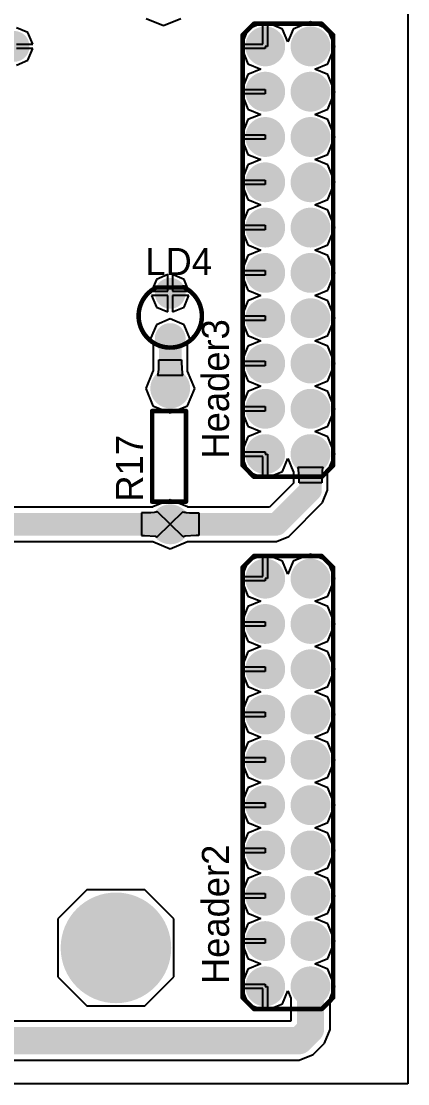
# Model space of a CAD drawing. Header units: millimetres. Extents: x 1 to 6.91, y 1 to 4.95.
# Drawn here: x 6.056 to 6.91, y 1 to 3.345 of the extents above; entities that cross this region are included whole.
import ezdxf

# ---------------------------------------------------------------- set-up
doc = ezdxf.new("R2010")
doc.units = ezdxf.units.MM
doc.header["$MEASUREMENT"] = 0
for name, color, linetype in [('BottomLayer', 5, 'Continuous'), ('BottomSolder', 6, 'Continuous'), ('TopLayer', 1, 'Continuous'), ('TopOverlay', 2, 'Continuous'), ('TopSolder', 216, 'Continuous')]:
    doc.layers.add(name, color=color, linetype=linetype)

msp = doc.modelspace()

# ---------------------------------------------------------------- linework, layer by layer
at = {"layer": 'BottomLayer'}
for p, q in [((6.91, 4.945), (6.91, 1)), ((6.0706, 3.3206), (6.045, 3.3312)), ((6.3317, 3.3517), (6.37, 3.3359)), ((6.37, 3.3359), (6.4083, 3.3517)), ((6.59, 3.342), (6.5567, 3.3283)), ((6.59, 3.295), (6.59, 3.342)), ((6.6333, 3.3283), (6.6, 3.342)), ((6.6, 3.342), (6.6, 3.29)), ((6.695, 3.3441), (6.6567, 3.3283)), ((6.7333, 3.3283), (6.695, 3.3441)), ((6.0812, 3.295), (6.0706, 3.3206)), ((6.5567, 3.3283), (6.543, 3.295)), ((6.645, 3.2999), (6.6333, 3.3283)), ((6.6567, 3.3283), (6.645, 3.2999)), ((6.7491, 3.29), (6.7333, 3.3283)), ((6.045, 3.295), (6.0812, 3.295)), ((6.0812, 3.285), (6.045, 3.285)), ((6.0706, 3.2594), (6.0812, 3.285)), ((6.543, 3.295), (6.59, 3.295)), ((6.595, 3.285), (6.543, 3.285)), ((6.543, 3.285), (6.5567, 3.2517)), ((6.6, 3.29), (6.595, 3.29)), ((6.595, 3.29), (6.595, 3.285)), ((6.7333, 3.2517), (6.7491, 3.29)), ((6.045, 3.2488), (6.0706, 3.2594)), ((6.5567, 3.2517), (6.5851, 3.24)), ((6.5851, 3.24), (6.5567, 3.2283)), ((6.7049, 3.24), (6.7333, 3.2517)), ((6.7333, 3.2283), (6.7049, 3.24)), ((6.5567, 3.2283), (6.543, 3.195)), ((6.7491, 3.19), (6.7333, 3.2283)), ((6.543, 3.195), (6.595, 3.195)), ((6.595, 3.195), (6.595, 3.185)), ((6.7333, 3.1517), (6.7491, 3.19)), ((6.595, 3.185), (6.543, 3.185)), ((6.543, 3.185), (6.5567, 3.1517)), ((6.5567, 3.1517), (6.5851, 3.14)), ((6.7049, 3.14), (6.7333, 3.1517)), ((6.5567, 3.1283), (6.543, 3.095)), ((6.5851, 3.14), (6.5567, 3.1283)), ((6.7333, 3.1283), (6.7049, 3.14)), ((6.7491, 3.09), (6.7333, 3.1283)), ((6.543, 3.095), (6.595, 3.095)), ((6.595, 3.085), (6.543, 3.085)), ((6.543, 3.085), (6.5567, 3.0517)), ((6.595, 3.095), (6.595, 3.085)), ((6.7333, 3.0517), (6.7491, 3.09)), ((6.5567, 3.0517), (6.5851, 3.04)), ((6.7049, 3.04), (6.7333, 3.0517)), ((6.5567, 3.0283), (6.543, 2.995)), ((6.5851, 3.04), (6.5567, 3.0283)), ((6.7333, 3.0283), (6.7049, 3.04)), ((6.7491, 2.99), (6.7333, 3.0283)), ((6.543, 2.995), (6.595, 2.995)), ((6.595, 2.985), (6.543, 2.985)), ((6.543, 2.985), (6.5567, 2.9517)), ((6.595, 2.995), (6.595, 2.985)), ((6.7333, 2.9517), (6.7491, 2.99)), ((6.5567, 2.9517), (6.5851, 2.94)), ((6.5851, 2.94), (6.5567, 2.9283)), ((6.7049, 2.94), (6.7333, 2.9517)), ((6.7333, 2.9283), (6.7049, 2.94)), ((6.5567, 2.9283), (6.543, 2.895)), ((6.7491, 2.89), (6.7333, 2.9283)), ((6.543, 2.895), (6.595, 2.895)), ((6.595, 2.885), (6.543, 2.885)), ((6.543, 2.885), (6.5567, 2.8517)), ((6.595, 2.895), (6.595, 2.885)), ((6.7333, 2.8517), (6.7491, 2.89)), ((6.5567, 2.8517), (6.5851, 2.84)), ((6.5851, 2.84), (6.5567, 2.8283)), ((6.7049, 2.84), (6.7333, 2.8517)), ((6.7333, 2.8283), (6.7049, 2.84)), ((6.5567, 2.8283), (6.543, 2.795)), ((6.7491, 2.79), (6.7333, 2.8283)), ((6.543, 2.795), (6.595, 2.795)), ((6.595, 2.795), (6.595, 2.785)), ((6.3544, 2.7756), (6.3438, 2.75)), ((6.38, 2.7862), (6.3544, 2.7756)), ((6.38, 2.75), (6.38, 2.7862)), ((6.4156, 2.7756), (6.39, 2.7862)), ((6.39, 2.7862), (6.39, 2.75)), ((6.4262, 2.75), (6.4156, 2.7756)), ((6.595, 2.785), (6.543, 2.785)), ((6.543, 2.785), (6.5567, 2.7517)), ((6.7333, 2.7517), (6.7491, 2.79)), ((6.3438, 2.75), (6.38, 2.75)), ((6.39, 2.75), (6.4262, 2.75)), ((6.5567, 2.7517), (6.5851, 2.74)), ((6.7049, 2.74), (6.7333, 2.7517)), ((6.38, 2.74), (6.3438, 2.74)), ((6.3438, 2.74), (6.3544, 2.7144)), ((6.38, 2.7038), (6.38, 2.74)), ((6.4262, 2.74), (6.39, 2.74)), ((6.39, 2.74), (6.39, 2.7038)), ((6.4156, 2.7144), (6.4262, 2.74)), ((6.5567, 2.7283), (6.543, 2.695)), ((6.5851, 2.74), (6.5567, 2.7283)), ((6.7333, 2.7283), (6.7049, 2.74)), ((6.7491, 2.69), (6.7333, 2.7283)), ((6.3544, 2.7144), (6.38, 2.7038)), ((6.39, 2.7038), (6.4156, 2.7144)), ((6.3544, 2.6756), (6.3417, 2.645)), ((6.385, 2.6883), (6.3544, 2.6756)), ((6.4156, 2.6756), (6.385, 2.6883)), ((6.4283, 2.645), (6.4156, 2.6756)), ((6.543, 2.695), (6.595, 2.695)), ((6.595, 2.685), (6.543, 2.685)), ((6.543, 2.685), (6.5567, 2.6517)), ((6.595, 2.695), (6.595, 2.685)), ((6.7333, 2.6517), (6.7491, 2.69)), ((6.5567, 2.6517), (6.5851, 2.64)), ((6.7049, 2.64), (6.7333, 2.6517)), ((6.3417, 2.645), (6.3471, 2.6319)), ((6.3471, 2.6319), (6.3471, 2.5734)), ((6.4229, 2.6319), (6.4283, 2.645)), ((6.4229, 2.5734), (6.4229, 2.6319)), ((6.5567, 2.6283), (6.543, 2.595)), ((6.5851, 2.64), (6.5567, 2.6283)), ((6.7333, 2.6283), (6.7049, 2.64)), ((6.7491, 2.59), (6.7333, 2.6283)), ((6.3595, 2.5775), (6.36, 2.5922)), ((6.36, 2.5982), (6.41, 2.5982)), ((6.36, 2.5922), (6.36, 2.5982)), ((6.41, 2.5982), (6.41, 2.5922)), ((6.41, 2.5922), (6.4115, 2.5679)), ((6.543, 2.595), (6.595, 2.595)), ((6.595, 2.585), (6.543, 2.585)), ((6.543, 2.585), (6.5567, 2.5517)), ((6.595, 2.595), (6.595, 2.585)), ((6.7333, 2.5517), (6.7491, 2.59)), ((6.3467, 2.5733), (6.3309, 2.535)), ((6.3471, 2.5734), (6.3467, 2.5733)), ((6.357, 2.5636), (6.3576, 2.5644)), ((6.413, 2.5636), (6.357, 2.5636)), ((6.3576, 2.5644), (6.3581, 2.5659)), ((6.3581, 2.5659), (6.3585, 2.5679)), ((6.3585, 2.5679), (6.3589, 2.5705)), ((6.3589, 2.5705), (6.3595, 2.5775)), ((6.4115, 2.5679), (6.4119, 2.5659)), ((6.4119, 2.5659), (6.4124, 2.5644)), ((6.4124, 2.5644), (6.413, 2.5636)), ((6.4233, 2.5733), (6.4229, 2.5734)), ((6.4391, 2.535), (6.4233, 2.5733)), ((6.3309, 2.535), (6.3467, 2.4967)), ((6.4233, 2.4967), (6.4391, 2.535)), ((6.5567, 2.5517), (6.5851, 2.54)), ((6.5851, 2.54), (6.5567, 2.5283)), ((6.7049, 2.54), (6.7333, 2.5517)), ((6.7333, 2.5283), (6.7049, 2.54)), ((6.5567, 2.5283), (6.543, 2.495)), ((6.7491, 2.49), (6.7333, 2.5283)), ((6.3467, 2.4967), (6.385, 2.4809)), ((6.385, 2.4809), (6.4233, 2.4967)), ((6.543, 2.495), (6.595, 2.495)), ((6.595, 2.495), (6.595, 2.485)), ((6.7333, 2.4517), (6.7491, 2.49)), ((6.595, 2.485), (6.543, 2.485)), ((6.543, 2.485), (6.5567, 2.4517)), ((6.5567, 2.4517), (6.5851, 2.44)), ((6.5851, 2.44), (6.5567, 2.4283)), ((6.7049, 2.44), (6.7333, 2.4517)), ((6.7333, 2.4283), (6.7049, 2.44)), ((6.5567, 2.4283), (6.543, 2.395)), ((6.7491, 2.39), (6.7333, 2.4283)), ((6.543, 2.395), (6.595, 2.395)), ((6.595, 2.395), (6.595, 2.39)), ((6.59, 2.385), (6.543, 2.385)), ((6.543, 2.385), (6.5567, 2.3517)), ((6.59, 2.338), (6.59, 2.385)), ((6.595, 2.39), (6.6, 2.39)), ((6.6, 2.39), (6.6, 2.338)), ((6.6333, 2.3517), (6.645, 2.3801)), ((6.645, 2.3801), (6.6567, 2.3517)), ((6.7333, 2.3517), (6.7491, 2.39)), ((6.5567, 2.3517), (6.59, 2.338)), ((6.6, 2.338), (6.6333, 2.3517)), ((6.6567, 2.3517), (6.6571, 2.3516)), ((6.6571, 2.3516), (6.6571, 2.3257)), ((6.6676, 2.3606), (6.667, 2.3614)), ((6.667, 2.3614), (6.723, 2.3614)), ((6.6681, 2.3591), (6.6676, 2.3606)), ((6.6685, 2.3571), (6.6681, 2.3591)), ((6.67, 2.3328), (6.6685, 2.3571)), ((6.7205, 2.3475), (6.72, 2.3328)), ((6.7211, 2.3545), (6.7205, 2.3475)), ((6.7215, 2.3571), (6.7211, 2.3545)), ((6.7219, 2.3591), (6.7215, 2.3571)), ((6.7224, 2.3606), (6.7219, 2.3591)), ((6.723, 2.3614), (6.7224, 2.3606)), ((6.7329, 2.3516), (6.7333, 2.3517)), ((6.7329, 2.31), (6.7329, 2.3516)), ((6.6571, 2.3257), (6.6043, 2.2729)), ((6.67, 2.3268), (6.67, 2.3328)), ((6.72, 2.3268), (6.67, 2.3268)), ((6.72, 2.3328), (6.72, 2.3268)), ((6.7218, 2.2832), (6.7329, 2.31)), ((6.385, 2.2891), (6.3467, 2.2733)), ((6.4233, 2.2733), (6.385, 2.2891)), ((6.6468, 2.2082), (6.7218, 2.2832)), ((6.3466, 2.2729), (5.8881, 2.2729)), ((6.3278, 2.26), (6.3218, 2.26)), ((6.3218, 2.26), (6.3218, 2.21)), ((6.3425, 2.2605), (6.3278, 2.26)), ((6.3495, 2.2611), (6.3425, 2.2605)), ((6.3467, 2.2733), (6.3466, 2.2729)), ((6.3521, 2.2615), (6.3495, 2.2611)), ((6.3541, 2.2619), (6.3521, 2.2615)), ((6.3556, 2.2624), (6.3541, 2.2619)), ((6.3564, 2.263), (6.3556, 2.2624)), ((6.4136, 2.207), (6.3564, 2.263)), ((6.3564, 2.207), (6.4136, 2.263)), ((6.4136, 2.263), (6.4144, 2.2624)), ((6.4144, 2.2624), (6.4159, 2.2619)), ((6.4159, 2.2619), (6.4179, 2.2615)), ((6.4179, 2.2615), (6.4205, 2.2611)), ((6.4205, 2.2611), (6.4275, 2.2605)), ((6.4234, 2.2729), (6.4233, 2.2733)), ((6.6043, 2.2729), (6.4234, 2.2729)), ((6.4275, 2.2605), (6.4422, 2.26)), ((6.4422, 2.26), (6.4482, 2.26)), ((6.4482, 2.26), (6.4482, 2.21)), ((6.3218, 2.21), (6.3278, 2.21)), ((6.3278, 2.21), (6.3521, 2.2085)), ((6.3521, 2.2085), (6.3541, 2.2081)), ((6.3541, 2.2081), (6.3556, 2.2076)), ((6.3556, 2.2076), (6.3564, 2.207)), ((6.4144, 2.2076), (6.4136, 2.207)), ((6.4159, 2.2081), (6.4144, 2.2076)), ((6.4179, 2.2085), (6.4159, 2.2081)), ((6.4422, 2.21), (6.4179, 2.2085)), ((6.4482, 2.21), (6.4422, 2.21)), ((6.62, 2.1971), (6.6468, 2.2082)), ((5.8881, 2.1971), (6.3466, 2.1971)), ((6.3466, 2.1971), (6.3467, 2.1967)), ((6.3467, 2.1967), (6.385, 2.1809)), ((6.385, 2.1809), (6.4233, 2.1967)), ((6.4233, 2.1967), (6.4234, 2.1971)), ((6.4234, 2.1971), (6.62, 2.1971)), ((6.59, 2.167), (6.5567, 2.1533)), ((6.59, 2.12), (6.59, 2.167)), ((6.6333, 2.1533), (6.6, 2.167)), ((6.6, 2.167), (6.6, 2.115)), ((6.695, 2.1691), (6.6567, 2.1533)), ((6.7333, 2.1533), (6.695, 2.1691)), ((6.5567, 2.1533), (6.543, 2.12)), ((6.645, 2.1249), (6.6333, 2.1533)), ((6.6567, 2.1533), (6.645, 2.1249)), ((6.7491, 2.115), (6.7333, 2.1533)), ((6.543, 2.12), (6.59, 2.12)), ((6.6, 2.115), (6.595, 2.115)), ((6.595, 2.115), (6.595, 2.11)), ((6.7333, 2.0767), (6.7491, 2.115)), ((6.595, 2.11), (6.543, 2.11)), ((6.543, 2.11), (6.5567, 2.0767)), ((6.5567, 2.0767), (6.5851, 2.065)), ((6.5851, 2.065), (6.5567, 2.0533)), ((6.7049, 2.065), (6.7333, 2.0767)), ((6.7333, 2.0533), (6.7049, 2.065)), ((6.5567, 2.0533), (6.543, 2.02)), ((6.7491, 2.015), (6.7333, 2.0533)), ((6.543, 2.02), (6.595, 2.02)), ((6.595, 2.02), (6.595, 2.01)), ((6.595, 2.01), (6.543, 2.01)), ((6.543, 2.01), (6.5567, 1.9767)), ((6.7333, 1.9767), (6.7491, 2.015)), ((6.5567, 1.9767), (6.5851, 1.965)), ((6.7049, 1.965), (6.7333, 1.9767)), ((6.5567, 1.9533), (6.543, 1.92)), ((6.5851, 1.965), (6.5567, 1.9533)), ((6.7333, 1.9533), (6.7049, 1.965)), ((6.7491, 1.915), (6.7333, 1.9533)), ((6.543, 1.92), (6.595, 1.92)), ((6.595, 1.91), (6.543, 1.91)), ((6.543, 1.91), (6.5567, 1.8767)), ((6.595, 1.92), (6.595, 1.91)), ((6.7333, 1.8767), (6.7491, 1.915)), ((6.5567, 1.8767), (6.5851, 1.865)), ((6.7049, 1.865), (6.7333, 1.8767)), ((6.5567, 1.8533), (6.543, 1.82)), ((6.5851, 1.865), (6.5567, 1.8533)), ((6.7333, 1.8533), (6.7049, 1.865)), ((6.7491, 1.815), (6.7333, 1.8533)), ((6.543, 1.82), (6.595, 1.82)), ((6.595, 1.81), (6.543, 1.81)), ((6.543, 1.81), (6.5567, 1.7767)), ((6.595, 1.82), (6.595, 1.81)), ((6.7333, 1.7767), (6.7491, 1.815)), ((6.5567, 1.7767), (6.5851, 1.765)), ((6.5851, 1.765), (6.5567, 1.7533)), ((6.7049, 1.765), (6.7333, 1.7767)), ((6.7333, 1.7533), (6.7049, 1.765)), ((6.5567, 1.7533), (6.543, 1.72)), ((6.7491, 1.715), (6.7333, 1.7533)), ((6.543, 1.72), (6.595, 1.72)), ((6.595, 1.72), (6.595, 1.71)), ((6.7333, 1.6767), (6.7491, 1.715)), ((6.595, 1.71), (6.543, 1.71)), ((6.543, 1.71), (6.5567, 1.6767)), ((6.5567, 1.6767), (6.5851, 1.665)), ((6.7049, 1.665), (6.7333, 1.6767)), ((6.5567, 1.6533), (6.543, 1.62)), ((6.5851, 1.665), (6.5567, 1.6533)), ((6.7333, 1.6533), (6.7049, 1.665)), ((6.7491, 1.615), (6.7333, 1.6533)), ((6.543, 1.62), (6.595, 1.62)), ((6.595, 1.62), (6.595, 1.61)), ((6.595, 1.61), (6.543, 1.61)), ((6.543, 1.61), (6.5567, 1.5767)), ((6.7333, 1.5767), (6.7491, 1.615)), ((6.5567, 1.5767), (6.5851, 1.565)), ((6.7049, 1.565), (6.7333, 1.5767)), ((6.5567, 1.5533), (6.543, 1.52)), ((6.5851, 1.565), (6.5567, 1.5533)), ((6.7333, 1.5533), (6.7049, 1.565)), ((6.7491, 1.515), (6.7333, 1.5533)), ((6.543, 1.52), (6.595, 1.52)), ((6.595, 1.51), (6.543, 1.51)), ((6.543, 1.51), (6.5567, 1.4767)), ((6.595, 1.52), (6.595, 1.51)), ((6.7333, 1.4767), (6.7491, 1.515)), ((6.5567, 1.4767), (6.5851, 1.465)), ((6.5851, 1.465), (6.5567, 1.4533)), ((6.7049, 1.465), (6.7333, 1.4767)), ((6.7333, 1.4533), (6.7049, 1.465)), ((6.5567, 1.4533), (6.543, 1.42)), ((6.7491, 1.415), (6.7333, 1.4533)), ((6.2009, 1.4281), (6.1369, 1.3641)), ((6.3291, 1.4281), (6.2009, 1.4281)), ((6.3931, 1.3641), (6.3291, 1.4281)), ((6.543, 1.42), (6.595, 1.42)), ((6.595, 1.41), (6.543, 1.41)), ((6.543, 1.41), (6.5567, 1.3767)), ((6.595, 1.42), (6.595, 1.41)), ((6.7333, 1.3767), (6.7491, 1.415)), ((6.1369, 1.3641), (6.1369, 1.2359)), ((6.3931, 1.2359), (6.3931, 1.3641)), ((6.5567, 1.3767), (6.5851, 1.365)), ((6.5851, 1.365), (6.5567, 1.3533)), ((6.7049, 1.365), (6.7333, 1.3767)), ((6.7333, 1.3533), (6.7049, 1.365)), ((6.5567, 1.3533), (6.543, 1.32)), ((6.7491, 1.315), (6.7333, 1.3533)), ((6.543, 1.32), (6.595, 1.32)), ((6.595, 1.32), (6.595, 1.31)), ((6.7333, 1.2767), (6.7491, 1.315)), ((6.595, 1.31), (6.543, 1.31)), ((6.543, 1.31), (6.5567, 1.2767)), ((6.5567, 1.2767), (6.5851, 1.265)), ((6.7049, 1.265), (6.7333, 1.2767)), ((6.5567, 1.2533), (6.543, 1.22)), ((6.5851, 1.265), (6.5567, 1.2533)), ((6.7333, 1.2533), (6.7049, 1.265)), ((6.7491, 1.215), (6.7333, 1.2533)), ((6.1369, 1.2359), (6.2009, 1.1719)), ((6.3291, 1.1719), (6.3931, 1.2359)), ((6.543, 1.22), (6.595, 1.22)), ((6.595, 1.22), (6.595, 1.215)), ((6.59, 1.21), (6.543, 1.21)), ((6.543, 1.21), (6.5567, 1.1767)), ((6.59, 1.163), (6.59, 1.21)), ((6.595, 1.215), (6.6, 1.215)), ((6.6, 1.215), (6.6, 1.163)), ((6.6333, 1.1767), (6.645, 1.2051)), ((6.645, 1.2051), (6.6517, 1.1889)), ((6.7383, 1.1889), (6.7491, 1.215)), ((6.5567, 1.1767), (6.59, 1.163)), ((6.6, 1.163), (6.6333, 1.1767)), ((6.6517, 1.1889), (6.6517, 1.1383)), ((6.7383, 1.12), (6.7383, 1.1889)), ((6.2009, 1.1719), (6.3291, 1.1719)), ((6.6517, 1.1383), (4.4429, 1.1383)), ((6.7256, 1.0894), (6.7383, 1.12)), ((6.7006, 1.0644), (6.7256, 1.0894)), ((6.67, 1.0517), (6.7006, 1.0644)), ((4.425, 1.0517), (6.67, 1.0517)), ((6.91, 1), (1, 1))]:
    msp.add_line(p, q, dxfattribs=at)
for points, const_width in [([(6.025, 3.29, 1), (6.055, 3.29, 1)], 0.03), ([(6.575, 3.29, 1), (6.615, 3.29, 1)], 0.04), ([(6.675, 3.29, 1), (6.715, 3.29, 1)], 0.04), ([(6.575, 3.19, 1), (6.615, 3.19, 1)], 0.04), ([(6.675, 3.19, 1), (6.715, 3.19, 1)], 0.04), ([(6.575, 3.09, 1), (6.615, 3.09, 1)], 0.04), ([(6.675, 3.09, 1), (6.715, 3.09, 1)], 0.04), ([(6.575, 2.99, 1), (6.615, 2.99, 1)], 0.04), ([(6.675, 2.99, 1), (6.715, 2.99, 1)], 0.04), ([(6.575, 2.89, 1), (6.615, 2.89, 1)], 0.04), ([(6.675, 2.89, 1), (6.715, 2.89, 1)], 0.04), ([(6.575, 2.79, 1), (6.615, 2.79, 1)], 0.04), ([(6.675, 2.79, 1), (6.715, 2.79, 1)], 0.04), ([(6.37, 2.745, 1), (6.4, 2.745, 1)], 0.03), ([(6.575, 2.69, 1), (6.615, 2.69, 1)], 0.04), ([(6.675, 2.69, 1), (6.715, 2.69, 1)], 0.04), ([(6.37, 2.645, 1), (6.4, 2.645, 1)], 0.03), ([(6.3725, 2.645, 1), (6.3975, 2.645, 1)], 0.025), ([(6.575, 2.59, 1), (6.615, 2.59, 1)], 0.04), ([(6.675, 2.59, 1), (6.715, 2.59, 1)], 0.04), ([(6.365, 2.535, 1), (6.405, 2.535, 1)], 0.04), ([(6.3725, 2.535, 1), (6.3975, 2.535, 1)], 0.025), ([(6.575, 2.49, 1), (6.615, 2.49, 1)], 0.04), ([(6.675, 2.49, 1), (6.715, 2.49, 1)], 0.04), ([(6.575, 2.39, 1), (6.615, 2.39, 1)], 0.04), ([(6.675, 2.39, 1), (6.715, 2.39, 1)], 0.04), ([(6.6825, 2.39, 1), (6.7075, 2.39, 1)], 0.025), ([(6.6825, 2.31, 1), (6.7075, 2.31, 1)], 0.025), ([(6.6825, 2.31, 1), (6.7075, 2.31, 1)], 0.025), ([(6.365, 2.235, 1), (6.405, 2.235, 1)], 0.04), ([(6.6075, 2.235, 1), (6.6325, 2.235, 1)], 0.025), ([(6.6075, 2.235, 1), (6.6325, 2.235, 1)], 0.025), ([(6.575, 2.115, 1), (6.615, 2.115, 1)], 0.04), ([(6.675, 2.115, 1), (6.715, 2.115, 1)], 0.04), ([(6.575, 2.015, 1), (6.615, 2.015, 1)], 0.04), ([(6.675, 2.015, 1), (6.715, 2.015, 1)], 0.04), ([(6.575, 1.915, 1), (6.615, 1.915, 1)], 0.04), ([(6.675, 1.915, 1), (6.715, 1.915, 1)], 0.04), ([(6.575, 1.815, 1), (6.615, 1.815, 1)], 0.04), ([(6.675, 1.815, 1), (6.715, 1.815, 1)], 0.04), ([(6.575, 1.715, 1), (6.615, 1.715, 1)], 0.04), ([(6.675, 1.715, 1), (6.715, 1.715, 1)], 0.04), ([(6.575, 1.615, 1), (6.615, 1.615, 1)], 0.04), ([(6.675, 1.615, 1), (6.715, 1.615, 1)], 0.04), ([(6.575, 1.515, 1), (6.615, 1.515, 1)], 0.04), ([(6.675, 1.515, 1), (6.715, 1.515, 1)], 0.04), ([(6.575, 1.415, 1), (6.615, 1.415, 1)], 0.04), ([(6.675, 1.415, 1), (6.715, 1.415, 1)], 0.04), ([(6.2059, 1.3, 1), (6.3241, 1.3, 1)], 0.1181), ([(6.575, 1.315, 1), (6.615, 1.315, 1)], 0.04), ([(6.675, 1.315, 1), (6.715, 1.315, 1)], 0.04), ([(6.575, 1.215, 1), (6.615, 1.215, 1)], 0.04), ([(6.675, 1.215, 1), (6.715, 1.215, 1)], 0.04), ([(6.68, 1.215, 1), (6.71, 1.215, 1)], 0.03), ([(6.68, 1.12, 1), (6.71, 1.12, 1)], 0.03), ([(6.68, 1.12, 1), (6.71, 1.12, 1)], 0.03), ([(6.655, 1.095, 1), (6.685, 1.095, 1)], 0.03), ([(6.655, 1.095, 1), (6.685, 1.095, 1)], 0.03)]:
    msp.add_lwpolyline(points, format="xyb", close=True, dxfattribs=dict(at, const_width=const_width))
for points, const_width in [([(6.385, 2.535), (6.385, 2.645)], 0.05), ([(6.695, 2.31), (6.695, 2.39)], 0.05), ([(6.62, 2.235), (6.695, 2.31)], 0.05), ([(5.875, 2.235), (6.62, 2.235)], 0.05), ([(6.695, 1.12), (6.695, 1.215)], 0.06), ([(6.67, 1.095), (6.695, 1.12)], 0.06), ([(4.425, 1.095), (6.67, 1.095)], 0.06)]:
    msp.add_lwpolyline(points, dxfattribs=dict(at, const_width=const_width))
at = {"layer": 'BottomSolder'}
for points, const_width in [([(6.573, 3.29, 1), (6.617, 3.29, 1)], 0.044), ([(6.673, 3.29, 1), (6.717, 3.29, 1)], 0.044), ([(6.023, 3.29, 1), (6.057, 3.29, 1)], 0.034), ([(6.573, 3.19, 1), (6.617, 3.19, 1)], 0.044), ([(6.673, 3.19, 1), (6.717, 3.19, 1)], 0.044), ([(6.573, 3.09, 1), (6.617, 3.09, 1)], 0.044), ([(6.673, 3.09, 1), (6.717, 3.09, 1)], 0.044), ([(6.573, 2.99, 1), (6.617, 2.99, 1)], 0.044), ([(6.673, 2.99, 1), (6.717, 2.99, 1)], 0.044), ([(6.573, 2.89, 1), (6.617, 2.89, 1)], 0.044), ([(6.673, 2.89, 1), (6.717, 2.89, 1)], 0.044), ([(6.573, 2.79, 1), (6.617, 2.79, 1)], 0.044), ([(6.673, 2.79, 1), (6.717, 2.79, 1)], 0.044), ([(6.368, 2.745, 1), (6.402, 2.745, 1)], 0.034), ([(6.573, 2.69, 1), (6.617, 2.69, 1)], 0.044), ([(6.673, 2.69, 1), (6.717, 2.69, 1)], 0.044), ([(6.368, 2.645, 1), (6.402, 2.645, 1)], 0.034), ([(6.573, 2.59, 1), (6.617, 2.59, 1)], 0.044), ([(6.673, 2.59, 1), (6.717, 2.59, 1)], 0.044), ([(6.363, 2.535, 1), (6.407, 2.535, 1)], 0.044), ([(6.573, 2.49, 1), (6.617, 2.49, 1)], 0.044), ([(6.673, 2.49, 1), (6.717, 2.49, 1)], 0.044), ([(6.573, 2.39, 1), (6.617, 2.39, 1)], 0.044), ([(6.673, 2.39, 1), (6.717, 2.39, 1)], 0.044), ([(6.363, 2.235, 1), (6.407, 2.235, 1)], 0.044), ([(6.573, 2.115, 1), (6.617, 2.115, 1)], 0.044), ([(6.673, 2.115, 1), (6.717, 2.115, 1)], 0.044), ([(6.573, 2.015, 1), (6.617, 2.015, 1)], 0.044), ([(6.673, 2.015, 1), (6.717, 2.015, 1)], 0.044), ([(6.573, 1.915, 1), (6.617, 1.915, 1)], 0.044), ([(6.673, 1.915, 1), (6.717, 1.915, 1)], 0.044), ([(6.573, 1.815, 1), (6.617, 1.815, 1)], 0.044), ([(6.673, 1.815, 1), (6.717, 1.815, 1)], 0.044), ([(6.573, 1.715, 1), (6.617, 1.715, 1)], 0.044), ([(6.673, 1.715, 1), (6.717, 1.715, 1)], 0.044), ([(6.573, 1.615, 1), (6.617, 1.615, 1)], 0.044), ([(6.673, 1.615, 1), (6.717, 1.615, 1)], 0.044), ([(6.573, 1.515, 1), (6.617, 1.515, 1)], 0.044), ([(6.673, 1.515, 1), (6.717, 1.515, 1)], 0.044), ([(6.573, 1.415, 1), (6.617, 1.415, 1)], 0.044), ([(6.673, 1.415, 1), (6.717, 1.415, 1)], 0.044), ([(6.2039, 1.3, 1), (6.3261, 1.3, 1)], 0.1221), ([(6.573, 1.315, 1), (6.617, 1.315, 1)], 0.044), ([(6.673, 1.315, 1), (6.717, 1.315, 1)], 0.044), ([(6.573, 1.215, 1), (6.617, 1.215, 1)], 0.044), ([(6.673, 1.215, 1), (6.717, 1.215, 1)], 0.044)]:
    msp.add_lwpolyline(points, format="xyb", close=True, dxfattribs=dict(at, const_width=const_width))
at = {"layer": 'TopLayer'}
for points, const_width in [([(6.025, 3.29, 1), (6.055, 3.29, 1)], 0.03), ([(6.575, 3.29, 1), (6.615, 3.29, 1)], 0.04), ([(6.675, 3.29, 1), (6.715, 3.29, 1)], 0.04), ([(6.575, 3.19, 1), (6.615, 3.19, 1)], 0.04), ([(6.675, 3.19, 1), (6.715, 3.19, 1)], 0.04), ([(6.575, 3.09, 1), (6.615, 3.09, 1)], 0.04), ([(6.675, 3.09, 1), (6.715, 3.09, 1)], 0.04), ([(6.575, 2.99, 1), (6.615, 2.99, 1)], 0.04), ([(6.675, 2.99, 1), (6.715, 2.99, 1)], 0.04), ([(6.575, 2.89, 1), (6.615, 2.89, 1)], 0.04), ([(6.675, 2.89, 1), (6.715, 2.89, 1)], 0.04), ([(6.575, 2.79, 1), (6.615, 2.79, 1)], 0.04), ([(6.675, 2.79, 1), (6.715, 2.79, 1)], 0.04), ([(6.37, 2.745, 1), (6.4, 2.745, 1)], 0.03), ([(6.575, 2.69, 1), (6.615, 2.69, 1)], 0.04), ([(6.675, 2.69, 1), (6.715, 2.69, 1)], 0.04), ([(6.37, 2.645, 1), (6.4, 2.645, 1)], 0.03), ([(6.575, 2.59, 1), (6.615, 2.59, 1)], 0.04), ([(6.675, 2.59, 1), (6.715, 2.59, 1)], 0.04), ([(6.365, 2.535, 1), (6.405, 2.535, 1)], 0.04), ([(6.575, 2.49, 1), (6.615, 2.49, 1)], 0.04), ([(6.675, 2.49, 1), (6.715, 2.49, 1)], 0.04), ([(6.575, 2.39, 1), (6.615, 2.39, 1)], 0.04), ([(6.675, 2.39, 1), (6.715, 2.39, 1)], 0.04), ([(6.365, 2.235, 1), (6.405, 2.235, 1)], 0.04), ([(6.575, 2.115, 1), (6.615, 2.115, 1)], 0.04), ([(6.675, 2.115, 1), (6.715, 2.115, 1)], 0.04), ([(6.575, 2.015, 1), (6.615, 2.015, 1)], 0.04), ([(6.675, 2.015, 1), (6.715, 2.015, 1)], 0.04), ([(6.575, 1.915, 1), (6.615, 1.915, 1)], 0.04), ([(6.675, 1.915, 1), (6.715, 1.915, 1)], 0.04), ([(6.575, 1.815, 1), (6.615, 1.815, 1)], 0.04), ([(6.675, 1.815, 1), (6.715, 1.815, 1)], 0.04), ([(6.575, 1.715, 1), (6.615, 1.715, 1)], 0.04), ([(6.675, 1.715, 1), (6.715, 1.715, 1)], 0.04), ([(6.575, 1.615, 1), (6.615, 1.615, 1)], 0.04), ([(6.675, 1.615, 1), (6.715, 1.615, 1)], 0.04), ([(6.575, 1.515, 1), (6.615, 1.515, 1)], 0.04), ([(6.675, 1.515, 1), (6.715, 1.515, 1)], 0.04), ([(6.575, 1.415, 1), (6.615, 1.415, 1)], 0.04), ([(6.675, 1.415, 1), (6.715, 1.415, 1)], 0.04), ([(6.2059, 1.3, 1), (6.3241, 1.3, 1)], 0.1181), ([(6.575, 1.315, 1), (6.615, 1.315, 1)], 0.04), ([(6.675, 1.315, 1), (6.715, 1.315, 1)], 0.04), ([(6.575, 1.215, 1), (6.615, 1.215, 1)], 0.04), ([(6.675, 1.215, 1), (6.715, 1.215, 1)], 0.04)]:
    msp.add_lwpolyline(points, format="xyb", close=True, dxfattribs=dict(at, const_width=const_width))
at = {"layer": 'TopOverlay', "const_width": 0.01}
for points in [[(6.545, 3.315), (6.57, 3.34)], [(6.57, 3.34), (6.72, 3.34)], [(6.72, 3.34), (6.745, 3.315)], [(6.545, 2.365), (6.545, 3.315)], [(6.745, 2.365), (6.745, 3.315)], [(6.3537, 2.7576), (6.4134, 2.7576)], [(6.4134, 2.7576), (6.4143, 2.7586)], [(6.345, 2.285), (6.345, 2.485)], [(6.345, 2.485), (6.42, 2.485)], [(6.42, 2.285), (6.42, 2.485)], [(6.545, 2.365), (6.57, 2.34)], [(6.72, 2.34), (6.745, 2.365)], [(6.57, 2.34), (6.72, 2.34)], [(6.345, 2.285), (6.42, 2.285)], [(6.545, 2.14), (6.57, 2.165)], [(6.57, 2.165), (6.72, 2.165)], [(6.72, 2.165), (6.745, 2.14)], [(6.545, 1.19), (6.545, 2.14)], [(6.745, 1.19), (6.745, 2.14)], [(6.545, 1.19), (6.57, 1.165)], [(6.72, 1.165), (6.745, 1.19)], [(6.57, 1.165), (6.72, 1.165)]]:
    msp.add_lwpolyline(points, dxfattribs=at)
at = {"layer": 'TopOverlay', "const_width": 0.005}
for points in [[(6.5675, 3.34, 1), (6.5725, 3.34, 1)], [(6.5675, 3.34, 1), (6.5725, 3.34, 1)], [(6.7175, 3.34, 1), (6.7225, 3.34, 1)], [(6.7175, 3.34, 1), (6.7225, 3.34, 1)], [(6.5425, 3.315, 1), (6.5475, 3.315, 1)], [(6.5425, 3.315, 1), (6.5475, 3.315, 1)], [(6.7425, 3.315, 1), (6.7475, 3.315, 1)], [(6.7425, 3.315, 1), (6.7475, 3.315, 1)], [(6.3512, 2.7576, 1), (6.3562, 2.7576, 1)], [(6.3512, 2.7576, 1), (6.3562, 2.7576, 1)], [(6.4109, 2.7576, 1), (6.4159, 2.7576, 1)], [(6.4109, 2.7576, 1), (6.4159, 2.7576, 1)], [(6.4118, 2.7586, 1), (6.4168, 2.7586, 1)], [(6.4118, 2.7586, 1), (6.4168, 2.7586, 1)], [(6.3425, 2.485, 1), (6.3475, 2.485, 1)], [(6.3425, 2.485, 1), (6.3475, 2.485, 1)], [(6.4175, 2.485, 1), (6.4225, 2.485, 1)], [(6.4175, 2.485, 1), (6.4225, 2.485, 1)], [(6.5425, 2.365, 1), (6.5475, 2.365, 1)], [(6.5425, 2.365, 1), (6.5475, 2.365, 1)], [(6.7425, 2.365, 1), (6.7475, 2.365, 1)], [(6.7425, 2.365, 1), (6.7475, 2.365, 1)], [(6.5675, 2.34, 1), (6.5725, 2.34, 1)], [(6.5675, 2.34, 1), (6.5725, 2.34, 1)], [(6.7175, 2.34, 1), (6.7225, 2.34, 1)], [(6.7175, 2.34, 1), (6.7225, 2.34, 1)], [(6.3425, 2.285, 1), (6.3475, 2.285, 1)], [(6.3425, 2.285, 1), (6.3475, 2.285, 1)], [(6.4175, 2.285, 1), (6.4225, 2.285, 1)], [(6.4175, 2.285, 1), (6.4225, 2.285, 1)], [(6.5675, 2.165, 1), (6.5725, 2.165, 1)], [(6.5675, 2.165, 1), (6.5725, 2.165, 1)], [(6.7175, 2.165, 1), (6.7225, 2.165, 1)], [(6.7175, 2.165, 1), (6.7225, 2.165, 1)], [(6.5425, 2.14, 1), (6.5475, 2.14, 1)], [(6.5425, 2.14, 1), (6.5475, 2.14, 1)], [(6.7425, 2.14, 1), (6.7475, 2.14, 1)], [(6.7425, 2.14, 1), (6.7475, 2.14, 1)], [(6.5425, 1.19, 1), (6.5475, 1.19, 1)], [(6.5425, 1.19, 1), (6.5475, 1.19, 1)], [(6.7425, 1.19, 1), (6.7475, 1.19, 1)], [(6.7425, 1.19, 1), (6.7475, 1.19, 1)], [(6.5675, 1.165, 1), (6.5725, 1.165, 1)], [(6.5675, 1.165, 1), (6.5725, 1.165, 1)], [(6.7175, 1.165, 1), (6.7225, 1.165, 1)], [(6.7175, 1.165, 1), (6.7225, 1.165, 1)]]:
    msp.add_lwpolyline(points, format="xyb", close=True, dxfattribs=at)
at = {"layer": 'TopOverlay', "const_width": 0.01}
msp.add_lwpolyline([(6.4143, 2.7586, -4.389087), (6.3537, 2.7576)], format="xyb", dxfattribs=at)
at = {"layer": 'TopSolder'}
for points, const_width in [([(6.573, 3.29, 1), (6.617, 3.29, 1)], 0.044), ([(6.673, 3.29, 1), (6.717, 3.29, 1)], 0.044), ([(6.023, 3.29, 1), (6.057, 3.29, 1)], 0.034), ([(6.573, 3.19, 1), (6.617, 3.19, 1)], 0.044), ([(6.673, 3.19, 1), (6.717, 3.19, 1)], 0.044), ([(6.573, 3.09, 1), (6.617, 3.09, 1)], 0.044), ([(6.673, 3.09, 1), (6.717, 3.09, 1)], 0.044), ([(6.573, 2.99, 1), (6.617, 2.99, 1)], 0.044), ([(6.673, 2.99, 1), (6.717, 2.99, 1)], 0.044), ([(6.573, 2.89, 1), (6.617, 2.89, 1)], 0.044), ([(6.673, 2.89, 1), (6.717, 2.89, 1)], 0.044), ([(6.573, 2.79, 1), (6.617, 2.79, 1)], 0.044), ([(6.673, 2.79, 1), (6.717, 2.79, 1)], 0.044), ([(6.368, 2.745, 1), (6.402, 2.745, 1)], 0.034), ([(6.573, 2.69, 1), (6.617, 2.69, 1)], 0.044), ([(6.673, 2.69, 1), (6.717, 2.69, 1)], 0.044), ([(6.368, 2.645, 1), (6.402, 2.645, 1)], 0.034), ([(6.573, 2.59, 1), (6.617, 2.59, 1)], 0.044), ([(6.673, 2.59, 1), (6.717, 2.59, 1)], 0.044), ([(6.363, 2.535, 1), (6.407, 2.535, 1)], 0.044), ([(6.573, 2.49, 1), (6.617, 2.49, 1)], 0.044), ([(6.673, 2.49, 1), (6.717, 2.49, 1)], 0.044), ([(6.573, 2.39, 1), (6.617, 2.39, 1)], 0.044), ([(6.673, 2.39, 1), (6.717, 2.39, 1)], 0.044), ([(6.363, 2.235, 1), (6.407, 2.235, 1)], 0.044), ([(6.573, 2.115, 1), (6.617, 2.115, 1)], 0.044), ([(6.673, 2.115, 1), (6.717, 2.115, 1)], 0.044), ([(6.573, 2.015, 1), (6.617, 2.015, 1)], 0.044), ([(6.673, 2.015, 1), (6.717, 2.015, 1)], 0.044), ([(6.573, 1.915, 1), (6.617, 1.915, 1)], 0.044), ([(6.673, 1.915, 1), (6.717, 1.915, 1)], 0.044), ([(6.573, 1.815, 1), (6.617, 1.815, 1)], 0.044), ([(6.673, 1.815, 1), (6.717, 1.815, 1)], 0.044), ([(6.573, 1.715, 1), (6.617, 1.715, 1)], 0.044), ([(6.673, 1.715, 1), (6.717, 1.715, 1)], 0.044), ([(6.573, 1.615, 1), (6.617, 1.615, 1)], 0.044), ([(6.673, 1.615, 1), (6.717, 1.615, 1)], 0.044), ([(6.573, 1.515, 1), (6.617, 1.515, 1)], 0.044), ([(6.673, 1.515, 1), (6.717, 1.515, 1)], 0.044), ([(6.573, 1.415, 1), (6.617, 1.415, 1)], 0.044), ([(6.673, 1.415, 1), (6.717, 1.415, 1)], 0.044), ([(6.2039, 1.3, 1), (6.3261, 1.3, 1)], 0.1221), ([(6.573, 1.315, 1), (6.617, 1.315, 1)], 0.044), ([(6.673, 1.315, 1), (6.717, 1.315, 1)], 0.044), ([(6.573, 1.215, 1), (6.617, 1.215, 1)], 0.044), ([(6.673, 1.215, 1), (6.717, 1.215, 1)], 0.044)]:
    msp.add_lwpolyline(points, format="xyb", close=True, dxfattribs=dict(at, const_width=const_width))

# ---------------------------------------------------------------- texts
at = {"layer": 'TopOverlay'}
msp.add_text('LD4', height=0.06, dxfattribs=at).set_placement((6.33, 2.785))
for s, p in [('Header3', (6.515, 2.38)), ('R17', (6.325, 2.285)), ('Header2', (6.515, 1.22))]:
    msp.add_text(s, height=0.06, rotation=90, dxfattribs=at).set_placement(p)

doc.saveas('drawing.dxf')
